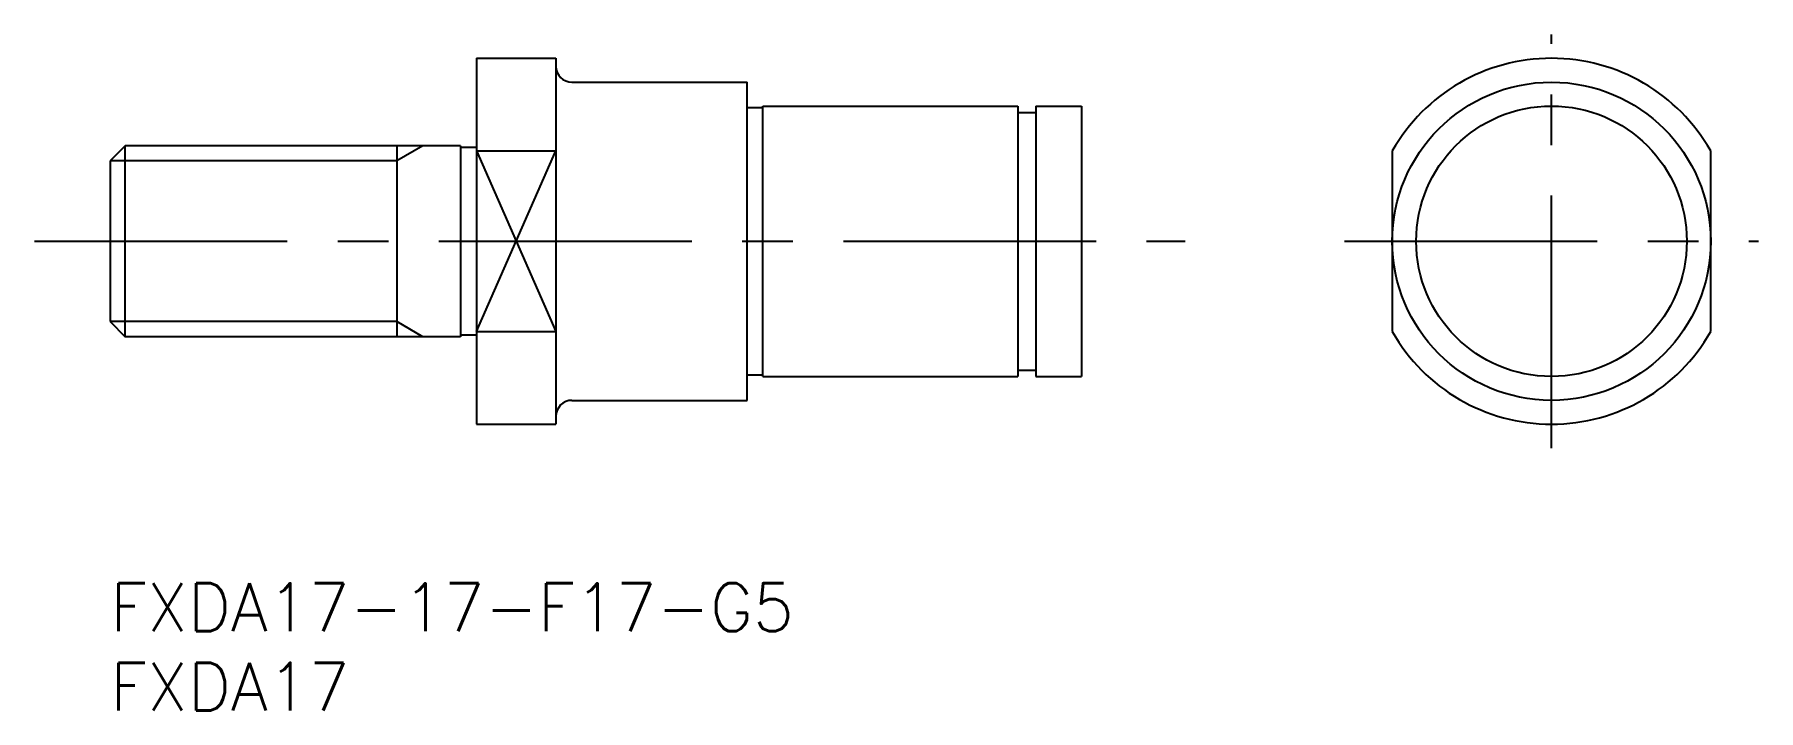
# Model space of a CAD drawing. Extents: x -5 to 104, y -8 to 34.
import ezdxf

# ---------------------------------------------------------------- set-up
doc = ezdxf.new("R2010")
doc.units = 0
doc.header["$LTSCALE"] = 0.5
doc.linetypes.add('CENTER', pattern=[50.8, 31.75, -6.35, 6.35, -6.35])
for name, color, linetype in [('MSM_CENTER', 1, 'CENTER'), ('MSM_CONTINUOUS', 7, 'CONTINUOUS'), ('MSM_NARROW', 5, 'CONTINUOUS'), ('MSM_PART_NUMBER', 7, 'CONTINUOUS')]:
    doc.layers.add(name, color=color, linetype=linetype)
doc.styles.get("Standard").update_dxf_attribs({"font": 'txt.shx', "height": 3, "bigfont": 'bigfont.shx'})

# ---------------------------------------------------------------- blocks, each defined once
blk = doc.blocks.new('*U9')
at = {"layer": 'MSM_PART_NUMBER'}
blk.add_text('FXDA17-17-F17-G5', height=3, dxfattribs=at).set_placement((0, -3))
blk = doc.blocks.new('*U10')
at = {"layer": 'MSM_PART_NUMBER'}
blk.add_text('FXDA17', height=3, dxfattribs=at).set_placement((0, -8))

msp = doc.modelspace()

# ---------------------------------------------------------------- linework, layer by layer
at = {"layer": 'MSM_CENTER'}
for p, q in [((90.53, 8.5), (90.53, 34.5)), ((-4.75, 21.5), (67.52, 21.5)), ((77.53, 21.5), (103.53, 21.5))]:
    msp.add_line(p, q, dxfattribs=at)
at = {"layer": 'MSM_CONTINUOUS'}
for p, q in [((23, 33), (28, 33)), ((23, 33), (23, 10)), ((28, 33), (28, 10)), ((29, 31.5), (40, 31.5)), ((40, 11.5), (40, 31.5)), ((40, 29.9), (41, 29.9)), ((41, 30), (57, 30)), ((41, 13), (41, 30)), ((57, 30), (57, 13)), ((57, 29.6), (58.15, 29.6)), ((58.15, 30), (61, 30)), ((58.15, 30), (58.15, 13)), ((61, 30), (61, 13)), ((0.95, 27.5), (0, 26.55)), ((22, 27.5), (0.95, 27.5)), ((0.95, 15.5), (0.95, 27.5)), ((18, 27.5), (18, 15.5)), ((22, 27.5), (22, 15.5)), ((23, 27.4), (22, 27.4)), ((23, 27.18), (28, 27.18)), ((80.53, 27.18), (80.53, 15.82)), ((100.53, 15.82), (100.53, 27.18)), ((0, 26.55), (0, 16.45)), ((0, 16.45), (0.95, 15.5)), ((22, 15.5), (0.95, 15.5)), ((23, 15.6), (22, 15.6)), ((23, 15.82), (28, 15.82)), ((40, 13.1), (41, 13.1)), ((41, 13), (57, 13)), ((57, 13.4), (58.15, 13.4)), ((58.15, 13), (61, 13)), ((29, 11.5), (40, 11.5)), ((23, 10), (28, 10))]:
    msp.add_line(p, q, dxfattribs=at)
for radius in [10, 8.5]:
    msp.add_circle((90.53, 21.5), radius, dxfattribs=at)
for centre, radius, start, end in [((29, 32.5), 1, 180, 270), ((90.53, 21.5), 11.5, 29.5918, 150.4082), ((90.53, 21.5), 11.5, 209.5918, 330.4082), ((29, 10.5), 1, 90, 180)]:
    msp.add_arc(centre, radius, start, end, dxfattribs=at)
at = {"layer": 'MSM_NARROW'}
for p, q in [((19.64, 27.5), (18, 26.55)), ((23, 27.18), (28, 15.82)), ((23, 15.82), (28, 27.18)), ((18, 26.55), (0, 26.55)), ((18, 16.45), (0, 16.45)), ((19.64, 15.5), (18, 16.45))]:
    msp.add_line(p, q, dxfattribs=at)

# ---------------------------------------------------------------- block references
at = {"layer": 'MSM_CONTINUOUS'}
for name in ['*U9', '*U10']:
    msp.add_blockref(name, (0, 0), dxfattribs=at)

doc.saveas('drawing.dxf')
